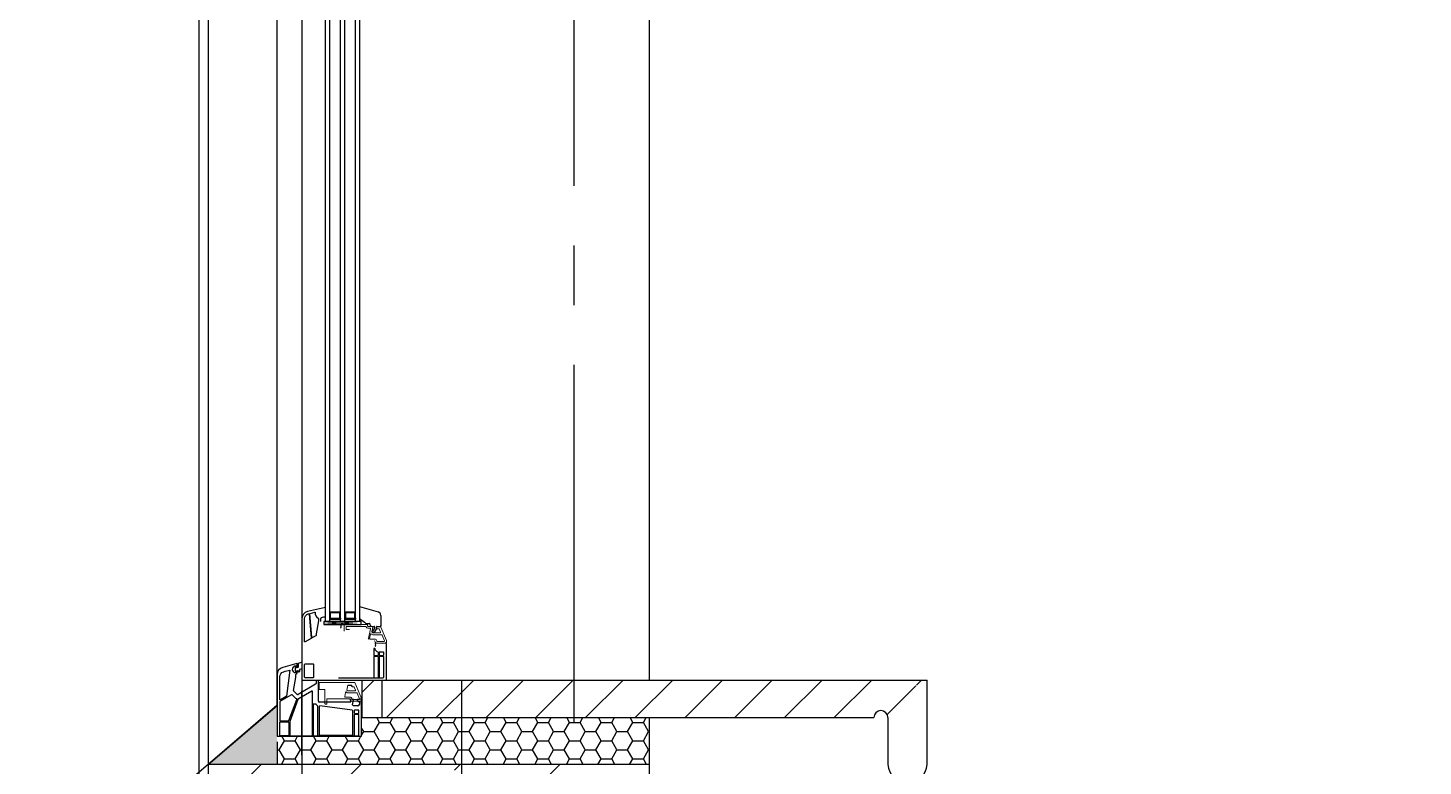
# Model space of a CAD drawing. Header units: millimetres. Extents: x -10163 to 1081624, y -5450 to 417560.
# Drawn here: x 480890 to 488327, y 69732 to 73665 of the extents above; entities that cross this region are included whole.
import ezdxf

# ---------------------------------------------------------------- set-up
doc = ezdxf.new("R2010")
doc.units = ezdxf.units.MM
doc.linetypes.add('CENTER2', pattern=[28.575, 19.05, -3.175, 3.175, -3.175])
for name, color, linetype in [('0разрез', 7, 'Continuous'), ('0шибки', 220, 'Continuous'), ('G_S1', 3, 'Continuous'), ('GASKET', 5, 'Continuous'), ('PVC', 7, 'Continuous'), ('ОКНА_Р_СТ', 90, 'Continuous'), ('оси', 1, 'CENTER2'), ('ПРОЁМЫ', 134, 'Continuous')]:
    doc.layers.add(name, color=color, linetype=linetype)
doc.layers.add('разрез по стене', color=150, linetype='Continuous', lineweight=25)
pattern_1 = [(45, (353424.6, 38081.25), (-530.33, 530.33), []), (45, (353954.1, 38081.25), (-530.33, 530.33), [360, -150])]

msp = doc.modelspace()

# ---------------------------------------------------------------- hatches: boundary and pattern name
at = {"layer": '0разрез'}
h = msp.add_hatch(dxfattribs=at)
h.set_pattern_fill('AR-SAND', color=256, scale=2.5, angle=45)
h.set_pattern_definition([(82.5, (-2221983.78, -212644.605), (-89.345337, 83.6883723), [0, -96.52, 0, -107.95, 0, -103.1875]), (52.5, (-2221983.78, -212644.6), (-47.252732, 206.183213), [0, -52.07, 0, -86.995, 0, -33.3375]), (12.5, (-2222039.01, -212699.83), (139.5749565, 140.083078), [0, -31.75, 0, -114.3, 0, -149.225]), (2.5, (-2222039.01, -212699.83), (95.570277, 174.387695), [0, -15.875, 0, -74.93, 0, -85.725])])
h.paths.add_polyline_path([(482217.899, 70055.542), (481850.637, 69741.175), (482217.899, 69741.175), (482217.899, 69861.175)])
h.paths.add_polyline_path([(482217.899, 85012.073), (482217.899, 85206.071), (481851.068, 84892.073), (482217.899, 84892.073)])
at = {"layer": 'ОКНА_Р_СТ'}
h = msp.add_hatch(dxfattribs=at)
h.set_pattern_fill('ANSI31', color=0, scale=1500, style=0)
h.set_pattern_definition([(45, (416658.05, 117602.31), (-132.58252, 132.58252), [])])
edge = h.paths.add_edge_path()
edge.add_arc((485436.54, 69990.112), 37.5, 0, 180, ccw=False)
edge.add_line((485474.04, 69990.112), (485682.592, 69990.112))
edge.add_arc((485695.955, 70090.112), 100.889, 97.6113455, 262.3886545, ccw=False)
edge.add_line((485682.592, 70190.112), (482672.129, 70190.112))
edge.add_line((482672.129, 70190.112), (482672.129, 69990.112))
edge.add_line((482672.129, 69990.112), (485399.04, 69990.112))
h = msp.add_hatch(dxfattribs=at)
h.set_pattern_fill('HONEY', color=0, scale=450, style=0)
h.set_pattern_definition([(0, (416614.085, 117412.243), (84.375, 48.71393), [56.25, -112.5]), (120, (416614.085, 117412.243), (-84.375, 48.71393), [56.25, -112.5]), (60, (416614.085, 117412.243), (2e-07, 97.427858), [-112.5, 56.25])])
h.paths.add_polyline_path([(482668.33, 69891.175), (482218.33, 69891.175), (482217.899, 69741.175), (484200.637, 69741.175), (484200.637, 69990.112), (483560.584, 69990.112), (482672.129, 69990.112)])
at = {"layer": 'разрез по стене', "transparency": 33554687}
h = msp.add_hatch(dxfattribs=at)
h.set_pattern_fill('JIS_STN_2.5', color=9, scale=300)
h.set_pattern_definition(pattern_1)
h.paths.add_polyline_path([(481850.637, 93023.792), (482350.637, 93023.792), (482350.637, 95181.397), (481850.637, 95181.397)])
h.paths.add_polyline_path([(481850.637, 95761.315), (482350.637, 95761.315), (482350.637, 101160.498), (481850.637, 101160.498)])
h.paths.add_polyline_path([(482350.637, 92973.792), (481850.637, 92973.792), (481850.637, 90048.792), (482350.637, 90048.792)])
h.paths.add_polyline_path([(482350.637, 84892.073), (481850.637, 84892.073), (481850.637, 80942.073), (481850.637, 80442.073), (482350.637, 80442.073)])
h.paths.add_polyline_path([(482350.637, 80392.073), (481850.637, 80392.073), (481850.637, 77467.073), (482350.637, 77467.073)])
h.paths.add_polyline_path([(482350.637, 69741.175), (481850.637, 69741.175), (481850.637, 65291.175), (482350.637, 65291.175)])
h = msp.add_hatch(dxfattribs=at)
h.set_pattern_fill('JIS_STN_2.5', color=9, scale=300)
h.set_pattern_definition(pattern_1)
h.paths.add_polyline_path([(483800.637, 69741.175), (483200.637, 69741.175), (483200.637, 65591.175), (483800.637, 65591.175)])
h.paths.add_polyline_path([(484200.637, 69741.175), (483800.637, 69741.175), (483800.637, 65591.175), (484200.637, 65591.175)])
h.paths.add_polyline_path([(483200.637, 69741.175), (482350.637, 69741.175), (482350.637, 69424.119), (483200.637, 69424.119)])
h.paths.add_polyline_path([(482998.113, 65591.175), (483200.637, 65591.175), (483200.637, 65813.347), (482350.637, 65813.347), (482350.637, 65291.175), (482655.58, 65291.175)])
h.paths.add_polyline_path([(483800.637, 79642.073), (483718.467, 79642.073), (483561.095, 80692.073), (483200.637, 80692.073), (483200.637, 77467.073), (483800.637, 77467.073)])
h.paths.add_polyline_path([(484200.637, 79642.073), (483800.637, 79642.073), (483800.637, 77467.073), (484200.637, 77467.073)])
edge = h.paths.add_edge_path(flags=16)
edge.add_arc((484065.939, 77583.563), 6.25, 0, 360)
h.paths.add_polyline_path([(483200.637, 77727.137), (482350.637, 77727.137), (482350.637, 77467.073), (482700.637, 77467.073), (483200.637, 77467.073)])
h.paths.add_polyline_path([(483200.637, 80692.073), (483034.44, 80692.073), (482691.908, 80392.073), (482350.637, 80392.073), (482350.637, 80136.592), (483200.637, 80136.592)])
h.paths.add_polyline_path([(483200.637, 80964.245), (482350.637, 80964.245), (482350.637, 80442.073), (482655.58, 80442.073), (482998.113, 80742.073), (483200.637, 80742.073)])
h.paths.add_polyline_path([(483800.637, 84892.073), (483200.637, 84892.073), (483200.637, 80742.073), (483800.637, 80742.073)])
h.paths.add_polyline_path([(484200.637, 84892.073), (483800.637, 84892.073), (483800.637, 80742.073), (484200.637, 80742.073)])
h.paths.add_polyline_path([(483200.637, 84892.073), (482350.637, 84892.073), (482350.637, 84601.445), (483200.637, 84601.445)])
edge = h.paths.add_edge_path()
edge.add_line((484200.637, 92223.792), (483800.637, 92223.792))
edge.add_line((483800.637, 92223.792), (483806.552, 90166.474))
edge.add_arc((483812.802, 90166.474), 6.25, 0, 180, ccw=False)
edge.add_arc((483812.802, 90166.474), 6.25, -180, 0, ccw=False)
edge.add_line((483806.552, 90166.474), (483806.534, 90048.792))
edge.add_line((483806.534, 90048.792), (484200.637, 90048.792))
edge.add_line((484200.637, 90048.792), (484200.637, 92223.792))
edge = h.paths.add_edge_path(flags=16)
edge.add_arc((484065.939, 90165.281), 6.25, 0, 360)
h.paths.add_polyline_path([(483800.637, 92223.792), (483718.467, 92223.792), (483561.095, 93273.792), (483200.637, 93273.792), (483200.637, 90048.792), (483800.637, 90048.792)])
h.paths.add_polyline_path([(483200.637, 90308.856), (482350.637, 90308.856), (482350.637, 90048.792), (483200.637, 90048.792)])
h.paths.add_polyline_path([(483200.637, 93273.792), (483034.44, 93273.792), (482691.908, 92973.792), (482350.637, 92973.792), (482350.637, 92718.311), (483200.637, 92718.311)])
h.paths.add_polyline_path([(483200.637, 93545.964), (482350.637, 93545.964), (482350.637, 93023.792), (482655.58, 93023.792), (482998.113, 93323.792), (483200.637, 93323.792)])
h.paths.add_polyline_path([(483800.637, 95181.397), (483200.637, 95181.397), (483200.637, 93323.792), (483800.637, 93323.792)])
h.paths.add_polyline_path([(484200.637, 95181.397), (483800.637, 95181.397), (483800.637, 93323.792), (484200.637, 93323.792)])
h.paths.add_polyline_path([(484200.637, 100360.498), (483800.637, 100360.498), (483800.637, 95761.315), (484200.637, 95761.315)])
h.paths.add_polyline_path([(483800.637, 100360.498), (483718.467, 100360.498), (483591.071, 101160.498), (483200.637, 101160.498), (483200.637, 95761.315), (483800.637, 95761.315)])

# ---------------------------------------------------------------- linework, layer by layer
at = {"color": 1, "linetype": 'Continuous', "lineweight": 25}
for p, q in [((482466.793, 70501.533), (482666.845, 70486.592)), ((482666.845, 70501.533), (482466.793, 70486.592))]:
    msp.add_line(p, q, dxfattribs=at)
at = {"color": 5}
for p, q in [((482501.98, 70547.935), (482496.98, 70547.935)), ((482501.98, 70545.435), (482496.98, 70545.435)), ((482501.98, 70540.435), (482496.98, 70540.435)), ((482501.98, 70535.435), (482496.98, 70535.435)), ((482501.98, 70530.435), (482496.98, 70530.435)), ((482501.98, 70525.435), (482496.98, 70525.435)), ((482501.98, 70520.435), (482496.98, 70520.435)), ((482501.98, 70547.935), (482501.98, 70552.935)), ((482501.98, 70520.435), (482501.98, 70515.435)), ((482506.98, 70547.935), (482506.98, 70552.935)), ((482506.98, 70520.435), (482506.98, 70515.435)), ((482511.98, 70547.935), (482511.98, 70552.935)), ((482511.98, 70520.435), (482511.98, 70515.435)), ((482516.98, 70547.935), (482516.98, 70552.935)), ((482516.98, 70520.435), (482516.98, 70515.435)), ((482521.98, 70547.935), (482521.98, 70552.935)), ((482521.98, 70520.435), (482521.98, 70515.435)), ((482526.98, 70547.935), (482526.98, 70552.935)), ((482526.98, 70520.435), (482526.98, 70515.435)), ((482531.98, 70547.935), (482531.98, 70552.935)), ((482531.98, 70520.435), (482531.98, 70515.435)), ((482536.98, 70547.935), (482536.98, 70552.935)), ((482536.98, 70520.435), (482536.98, 70515.435)), ((482541.98, 70547.935), (482541.98, 70552.935)), ((482541.98, 70520.435), (482541.98, 70515.435)), ((482546.98, 70547.935), (482546.98, 70552.935)), ((482546.98, 70520.435), (482546.98, 70515.435)), ((482551.98, 70547.935), (482551.98, 70552.935)), ((482551.98, 70547.935), (482551.98, 70552.935)), ((482551.98, 70547.935), (482556.98, 70547.935)), ((482556.98, 70545.435), (482551.98, 70545.435)), ((482556.98, 70540.435), (482551.98, 70540.435)), ((482556.98, 70535.435), (482551.98, 70535.435)), ((482556.98, 70530.435), (482551.98, 70530.435)), ((482556.98, 70525.435), (482551.98, 70525.435)), ((482551.98, 70520.435), (482551.98, 70515.435)), ((482551.98, 70520.435), (482551.98, 70515.435)), ((482551.98, 70520.435), (482556.98, 70520.435)), ((482556.98, 70547.935), (482556.98, 70552.935)), ((482556.98, 70520.435), (482556.98, 70515.435)), ((482581.98, 70547.935), (482576.98, 70547.935)), ((482581.98, 70545.435), (482576.98, 70545.435)), ((482581.98, 70540.435), (482576.98, 70540.435)), ((482581.98, 70535.435), (482576.98, 70535.435)), ((482581.98, 70530.435), (482576.98, 70530.435)), ((482581.98, 70525.435), (482576.98, 70525.435)), ((482581.98, 70520.435), (482576.98, 70520.435)), ((482581.98, 70547.935), (482581.98, 70552.935)), ((482581.98, 70520.435), (482581.98, 70515.435)), ((482586.98, 70547.935), (482586.98, 70552.935)), ((482586.98, 70520.435), (482586.98, 70515.435)), ((482591.98, 70547.935), (482591.98, 70552.935)), ((482591.98, 70520.435), (482591.98, 70515.435)), ((482596.98, 70547.935), (482596.98, 70552.935)), ((482596.98, 70520.435), (482596.98, 70515.435)), ((482601.98, 70547.935), (482601.98, 70552.935)), ((482601.98, 70520.435), (482601.98, 70515.435)), ((482606.98, 70547.935), (482606.98, 70552.935)), ((482606.98, 70520.435), (482606.98, 70515.435)), ((482611.98, 70547.935), (482611.98, 70552.935)), ((482611.98, 70520.435), (482611.98, 70515.435)), ((482616.98, 70547.935), (482616.98, 70552.935)), ((482616.98, 70520.435), (482616.98, 70515.435)), ((482621.98, 70547.935), (482621.98, 70552.935)), ((482621.98, 70520.435), (482621.98, 70515.435)), ((482626.98, 70547.935), (482626.98, 70552.935)), ((482626.98, 70520.435), (482626.98, 70515.435)), ((482631.98, 70547.935), (482631.98, 70552.935)), ((482631.98, 70547.935), (482631.98, 70552.935)), ((482631.98, 70547.935), (482636.98, 70547.935)), ((482636.98, 70545.435), (482631.98, 70545.435)), ((482636.98, 70540.435), (482631.98, 70540.435)), ((482636.98, 70535.435), (482631.98, 70535.435)), ((482636.98, 70530.435), (482631.98, 70530.435)), ((482636.98, 70525.435), (482631.98, 70525.435)), ((482631.98, 70520.435), (482631.98, 70515.435)), ((482631.98, 70520.435), (482631.98, 70515.435)), ((482631.98, 70520.435), (482636.98, 70520.435)), ((482636.98, 70547.935), (482636.98, 70552.935)), ((482636.98, 70520.435), (482636.98, 70515.435))]:
    msp.add_line(p, q, dxfattribs=at)
at = {"color": 1, "linetype": 'Continuous', "lineweight": 25}
msp.add_lwpolyline([(482476.842, 70501.533), (482466.793, 70501.533), (482466.793, 70486.592), (482666.845, 70486.592), (482666.845, 70501.533)], close=True, dxfattribs=at)
at = {"color": 5}
for points in [[(482556.98, 70515.435), (482556.98, 70552.935), (482496.98, 70552.935), (482496.98, 70515.435)], [(482551.98, 70520.435), (482551.98, 70547.935), (482501.98, 70547.935), (482501.98, 70520.435)], [(482636.98, 70515.435), (482636.98, 70552.935), (482576.98, 70552.935), (482576.98, 70515.435)], [(482631.98, 70520.435), (482631.98, 70547.935), (482581.98, 70547.935), (482581.98, 70520.435)]]:
    msp.add_lwpolyline(points, close=True, dxfattribs=at)
msp.add_lwpolyline([(482406.274, 70130.364, 0.57735027), (482404.024, 70131.663), (482329.265, 70088.501, 0.17632698), (482328.606, 70087.715), (482285.865, 69970.284, 0.08748866), (482285.774, 69969.771), (482285.774, 69895.036, 0.41421356), (482287.274, 69893.536), (482404.774, 69893.536, 0.41421356), (482406.274, 69895.036)], format="xyb", close=True)
at = {"layer": '0шибки'}
msp.add_circle((485255.198, 76837.485), 9018.966, dxfattribs=at)
at = {"layer": 'G_S1'}
for points in [[(482496.98, 75105.873), (482496.98, 70501.533), (482476.98, 70501.533), (482476.98, 75105.873)], [(482576.98, 75105.873), (482576.98, 70501.533), (482556.98, 70501.533), (482556.98, 75105.873)], [(482656.979, 75105.873), (482656.98, 70501.538), (482636.98, 70501.538), (482636.979, 75105.873)]]:
    msp.add_lwpolyline(points, dxfattribs=at)
at = {"layer": 'GASKET', "color": 5, "linetype": 'Continuous'}
msp.add_lwpolyline([(482337.456, 70236.225, -0.41421356), (482333.956, 70232.725), (482333.456, 70232.725, -0.41421356), (482331.956, 70234.225), (482331.956, 70238.457), (482330.456, 70239.323, 0.57735027), (482325.956, 70236.725), (482325.956, 70234.475, -0.41421356), (482323.456, 70231.975), (482321.956, 70231.975, -0.02002407), (482320.556, 70232.031, -0.39094688), (482315.956, 70237.015), (482315.956, 70261.935, -0.39094688), (482320.556, 70266.919), (482321.956, 70266.975), (482323.456, 70266.975, -0.41421356), (482325.956, 70264.475), (482325.956, 70262.225, 0.57735027), (482330.456, 70259.627), (482331.956, 70260.493), (482331.956, 70280.727), (482348.875, 70285.799, -0.50233418), (482350.806, 70284.362), (482350.806, 70250.553), (482338.619, 70246.9, 0.34941809), (482337.456, 70245.438)], format="xyb", close=True, dxfattribs=at)
at = {"layer": 'PVC'}
for p, q in [((482476.98, 70576.561), (482380.453, 70556.207)), ((482656.98, 70581.533), (482757.234, 70553.719)), ((482350.806, 70517.57), (482350.806, 70190.112)), ((482450.806, 70505.714), (482450.806, 70519.112)), ((482656.98, 70519.129), (482684.603, 70498.367)), ((482770.806, 70534.78), (482770.806, 70480.362)), ((482558.306, 70484.112), (482558.306, 70470.617)), ((482568.306, 70486.612), (482560.806, 70486.612)), ((482695.396, 70491.612), (482710.806, 70491.612)), ((482713.306, 70489.112), (482713.306, 70487.112)), ((482723.806, 70476.612), (482735.364, 70476.612)), ((482729.056, 70456.612), (482731.369, 70456.612)), ((482729.056, 70446.612), (482737.143, 70446.612)), ((482733.534, 70457.862), (482738.621, 70466.672)), ((482738.918, 70468.356), (482737.826, 70474.546)), ((482739.308, 70447.862), (482749.556, 70465.612)), ((482749.556, 70465.612), (482748.133, 70473.678)), ((482750.596, 70476.612), (482767.056, 70476.612)), ((482770.806, 70480.362), (482767.056, 70476.612)), ((482740.857, 70384.724), (482743.527, 70374.759)), ((482780.64, 70385.688), (482742.405, 70386.609)), ((482794.556, 70386.612), (482780.64, 70385.688)), ((482797.056, 70386.612), (482794.556, 70386.612)), ((482800.806, 70382.862), (482797.056, 70386.612)), ((482800.806, 70190.112), (482800.806, 70382.862)), ((482305.906, 70135.642), (482318.102, 70204.81)), ((482315.83, 70265.063), (482317.33, 70265.063)), ((482317.33, 70230.063), (482315.83, 70230.063)), ((482318.33, 70207.415), (482318.33, 70220.813)), ((482319.83, 70262.563), (482319.83, 70260.313)), ((482319.83, 70234.813), (482319.83, 70232.563)), ((482324.33, 70257.715), (482325.83, 70258.581)), ((482325.83, 70236.545), (482324.33, 70237.411)), ((482325.83, 70258.581), (482325.83, 70276.813)), ((482325.83, 70228.313), (482325.83, 70236.545)), ((482323.755, 70114.778), (482307.306, 70131.227)), ((482423.33, 70167.988), (482329.79, 70113.983)), ((482350.806, 70190.112), (482408.117, 70190.112)), ((482408.117, 70190.112), (482742.145, 70190.112)), ((482425.83, 70185.813), (482425.83, 70172.318)), ((482435.83, 70188.313), (482428.33, 70188.313)), ((482438.33, 70078.313), (482438.33, 70185.813)), ((482617.08, 70156.422), (482615.657, 70164.488)), ((482742.145, 70190.112), (482800.806, 70190.112)), ((482608.636, 70073.313), (482443.33, 70073.313)), ((482608.381, 70086.425), (482611.051, 70076.46)), ((482623.495, 70087.409), (482609.929, 70088.31)), ((482620.469, 70058.313), (482625.779, 70084.416)), ((482625.469, 70053.313), (482620.469, 70058.313)), ((482645.868, 70084.46), (482646.852, 70078.879)), ((482662.08, 70088.313), (482648.164, 70087.389)), ((482649.314, 70076.813), (482654.33, 70076.813)), ((482656.83, 70074.313), (482656.83, 70060.813)), ((482664.58, 70088.313), (482662.08, 70088.313)), ((482649.33, 70053.313), (482625.469, 70053.313)), ((482232.669, 69891.813), (482275.641, 69891.813)), ((482511.019, 69891.813), (482553.99, 69891.813)), ((482609.669, 69891.813), (482653.99, 69891.813))]:
    msp.add_line(p, q, dxfattribs=at)
at = {"layer": 'PVC', "linetype": 'Continuous', "lineweight": 0}
for p, q in [((482575.806, 70484.092), (482575.806, 70451.612)), ((482649.306, 70486.592), (482578.306, 70486.592)), ((482585.806, 70474.092), (482585.806, 70461.612)), ((482645.538, 70476.592), (482588.306, 70476.592)), ((482588.306, 70459.112), (482603.306, 70459.112)), ((482650.806, 70485.092), (482649.306, 70486.592)), ((482652.306, 70486.592), (482650.806, 70485.092)), ((482698.306, 70486.592), (482652.306, 70486.592)), ((482689.21, 70476.592), (482656.073, 70476.592)), ((482700.806, 70479.092), (482700.806, 70484.092)), ((482709.977, 70466.748), (482702.477, 70466.748)), ((482712.66, 70476.592), (482703.306, 70476.592)), ((482705.518, 70411.114), (482716.175, 70463.495)), ((482713.891, 70466.488), (482709.977, 70466.748)), ((482715.811, 70434.118), (482711.333, 70412.111)), ((482725.971, 70475.708), (482712.66, 70476.592)), ((482720.872, 70434.543), (482720.028, 70435.387)), ((482722.945, 70446.612), (482728.256, 70472.715)), ((482727.945, 70441.612), (482722.945, 70446.612)), ((482775.663, 70431.614), (482727.943, 70431.614)), ((482766.636, 70441.612), (482727.945, 70441.612)), ((482748.344, 70472.759), (482749.504, 70466.178)), ((482764.556, 70476.612), (482750.64, 70475.688)), ((482751.966, 70464.112), (482759.267, 70464.112)), ((482761.571, 70462.583), (482768.94, 70445.083)), ((482767.056, 70476.612), (482764.556, 70476.612)), ((482770.806, 70472.862), (482767.056, 70476.612)), ((482800.806, 70401.612), (482770.806, 70472.862)), ((482790.6, 70400.083), (482777.967, 70430.085)), ((482713.783, 70409.112), (482737.516, 70409.112)), ((482752.306, 70396.612), (482788.296, 70396.612)), ((482752.306, 70386.612), (482780.596, 70386.612)), ((482780.596, 70386.612), (482797.056, 70386.612)), ((482797.056, 70386.612), (482800.806, 70390.362)), ((482800.806, 70390.362), (482800.806, 70401.612)), ((482443.329, 70174.902), (482443.329, 70142.422)), ((482632.549, 70177.402), (482445.829, 70177.402)), ((482445.829, 70139.922), (482470.83, 70139.922)), ((482473.33, 70137.422), (482473.33, 70064.922)), ((482590.469, 70137.422), (482595.779, 70163.525)), ((482595.469, 70132.422), (482590.469, 70137.422)), ((482634.159, 70132.422), (482595.469, 70132.422)), ((482615.868, 70163.569), (482617.028, 70156.988)), ((482619.49, 70154.922), (482626.791, 70154.922)), ((482629.095, 70153.392), (482636.463, 70135.892)), ((482668.33, 70092.422), (482632.549, 70177.402)), ((482475.83, 70062.422), (482480.83, 70062.422)), ((482483.33, 70064.922), (482483.33, 70087.422)), ((482485.83, 70089.922), (482605.039, 70089.922)), ((482583.334, 70124.927), (482578.857, 70102.92)), ((482581.307, 70099.922), (482605.039, 70099.922)), ((482588.396, 70125.353), (482587.552, 70126.197)), ((482643.187, 70122.424), (482595.467, 70122.424)), ((482619.83, 70087.422), (482655.819, 70087.422)), ((482619.83, 70077.422), (482648.119, 70077.422)), ((482658.123, 70090.892), (482645.491, 70120.894)), ((482648.119, 70077.422), (482664.58, 70077.422))]:
    msp.add_line(p, q, dxfattribs=at)
at = {"layer": 'PVC'}
for points in [[(482364.806, 70395.942), (482364.806, 70517.57, -0.33945426), (482384.076, 70542.684), (482386.407, 70543.308, -0.46630766), (482389.545, 70541.111), (482400.667, 70413.984, -0.29147342), (482399.426, 70411.601), (482368.556, 70393.777, -0.57735027)], [(482403.808, 70418.237), (482392.901, 70542.909, -0.36397023), (482394.744, 70545.542), (482419.32, 70552.127, -0.54611923), (482421.188, 70550.429, 0.33913747), (482436.847, 70520.863, -0.29325275), (482438.306, 70518.591), (482438.306, 70505.495), (482426.072, 70436.112, 0.100742), (482426.255, 70429.133, -0.32980246), (482425.069, 70426.405), (482407.549, 70416.29, -0.54861879)], [(482733.306, 70324.612, 0.41421356), (482735.806, 70322.112), (482755.806, 70322.112, 0.41421356), (482758.306, 70324.612), (482758.306, 70336.766, 0.37289568), (482756.162, 70339.24, -0.16196946), (482749.106, 70342.774), (482744.106, 70347.774, -0.19891237), (482740.445, 70356.612, 0.41421356), (482737.945, 70359.112), (482735.806, 70359.112, 0.41421356), (482733.306, 70356.612)], [(482733.306, 70205.112, 0.41421356), (482735.806, 70202.612), (482755.806, 70202.612, 0.41421356), (482758.306, 70205.112), (482758.306, 70314.112, 0.41421356), (482755.806, 70316.612), (482735.806, 70316.612, 0.41421356), (482733.306, 70314.112)], [(482761.806, 70324.612, 0.41421356), (482764.306, 70322.112), (482784.306, 70322.112, 0.41421356), (482786.806, 70324.612), (482786.806, 70336.612, 0.41421356), (482784.306, 70339.112), (482764.306, 70339.112, 0.41421356), (482761.806, 70336.612)], [(482232.33, 70086.752), (482232.33, 70208.379, -0.33945426), (482251.6, 70233.493), (482253.931, 70234.118, -0.06659111), (482286.844, 70242.937), (482268.191, 70104.793, -0.29147342), (482266.95, 70102.41), (482236.08, 70084.587, -0.57735027)], [(482367.306, 70276.362), (482410.306, 70276.362, -0.41421356), (482412.806, 70273.862), (482412.806, 70205.112, -0.41421356), (482410.306, 70202.612), (482367.306, 70202.612, -0.41421356), (482364.806, 70205.112), (482364.806, 70273.862, -0.41421356)], [(482285.83, 69969.922), (482285.83, 69895.922, 0.41421356), (482288.33, 69893.422), (482403.83, 69893.422, 0.41421356), (482406.33, 69895.922), (482406.33, 70128.518, 0.57735027), (482402.58, 70130.683), (482336.04, 70092.267, -0.0791628), (482330.898, 70090.298, 0.25910653), (482329.064, 70088.706)], [(482232.33, 69975.172, 0.41421356), (482234.83, 69972.672), (482279.227, 69972.672, 0.31529879), (482281.576, 69974.317), (482322.863, 70087.75, 0.41519918), (482321.36, 70090.957, -0.11036896), (482314.916, 70095.048), (482298.074, 70111.889, 0.33945426), (482295.057, 70112.287), (482233.58, 70076.793, 0.26794919), (482232.33, 70074.628)], [(482629.33, 70015.422, 0.41421356), (482631.83, 70012.922), (482651.83, 70012.922, 0.41421356), (482654.33, 70015.422), (482654.33, 70027.422, 0.41421356), (482651.83, 70029.922), (482631.83, 70029.922, 0.41421356), (482629.33, 70027.422)], [(482234.83, 69967.172), (482277.83, 69967.172, -0.41421356), (482280.33, 69964.672), (482280.33, 69895.922, -0.41421356), (482277.83, 69893.422), (482234.83, 69893.422, -0.41421356), (482232.33, 69895.922), (482232.33, 69964.672, -0.41421356)]]:
    msp.add_lwpolyline(points, format="xyb", close=True, dxfattribs=at)
for points in [[(482323.941, 70278.262), (482247.977, 70257.908, 0.33945426), (482218.33, 70219.271), (482218.33, 69891.813), (482668.33, 69891.813), (482668.33, 70084.563), (482664.58, 70088.313), (482668.33, 70092.063), (482668.33, 70103.313)], [(482544.806, 70202.612), (482784.306, 70202.612, 0.41421356), (482786.806, 70205.112), (482786.806, 70314.112, 0.41421356), (482784.306, 70316.612), (482764.306, 70316.612, 0.41421356), (482761.806, 70314.112), (482761.806, 70205.112, 0.41421356), (482764.306, 70202.612)], [(482432.33, 69893.422, 0.41421356), (482434.83, 69895.922), (482434.83, 70050.719, 0.25226365), (482433.705, 70052.807, -0.15216725), (482427.107, 70060.859, 0.30561468), (482424.789, 70062.422), (482412.33, 70062.422, 0.41421356), (482409.83, 70059.922), (482409.83, 69895.922, 0.41421356), (482412.33, 69893.422)], [(482412.33, 69893.422), (482651.83, 69893.422, 0.41421356), (482654.33, 69895.922), (482654.33, 70004.922, 0.41421356), (482651.83, 70007.422), (482631.83, 70007.422, 0.41421356), (482629.33, 70004.922), (482629.33, 69895.922, 0.41421356), (482631.83, 69893.422)]]:
    msp.add_lwpolyline(points, format="xyb", dxfattribs=at)
for centre, radius, start, end in [((482390.806, 70517.57), 40, 104.9999999, 179.9999999), ((482435.806, 70505.714), 15, 349.9999999, 359.9999999), ((482453.306, 70519.112), 2.5, 89.9999999, 179.9999999), ((482476.38, 70470.906), 55.709, 89.383336, 114.4682902), ((482750.806, 70534.78), 20, 0, 71.2519055), ((482553.306, 70470.617), 5, 299.9999999, 359.9999999), ((482560.806, 70484.112), 2.5, 89.9999999, 179.9999999), ((482568.306, 70484.112), 2.5, 359.9999999, 89.9999999), ((482695.396, 70503.612), 12, 205.9204711, 270), ((482710.806, 70489.112), 2.5, 0, 90), ((482723.806, 70487.112), 10.5, 180, 270), ((482729.056, 70451.612), 5, 90, 270), ((482731.369, 70459.112), 2.5, 270, 330), ((482735.364, 70474.112), 2.5, 10, 90), ((482737.143, 70449.112), 2.5, 270, 330), ((482736.456, 70467.922), 2.5, 330, 10), ((482750.596, 70474.112), 2.5, 90, 190), ((482742.306, 70385.112), 1.5, 86.1999999, 194.9999999), ((482741.112, 70374.112), 2.5, 269.9999999, 14.9999999), ((482324.33, 70276.813), 1.5, 359.9999999, 104.9999999), ((482315.83, 70247.563), 17.5, 89.9999999, 269.9999999), ((482317.33, 70262.563), 2.5, 359.9999999, 89.9999999), ((482317.33, 70232.563), 2.5, 269.9999999, 359.9999999), ((482303.33, 70207.415), 15, 349.9999999, 359.9999999), ((482320.83, 70220.813), 2.5, 89.9999999, 179.9999999), ((482322.83, 70260.313), 3, 179.9999999, 299.9999999), ((482322.83, 70234.813), 3, 59.9999999, 179.9999999), ((482320.83, 70228.313), 5, 269.9999999, 359.9999999), ((482310.83, 70134.774), 5, 169.9999999, 225.1930933), ((482420.83, 70172.318), 5, 299.9999999, 359.9999999), ((482428.33, 70185.813), 2.5, 89.9999999, 179.9999999), ((482435.83, 70185.813), 2.5, 359.9999999, 89.9999999), ((482327.29, 70118.313), 5, 224.9999999, 299.9999999), ((482443.33, 70078.313), 5, 179.9999999, 269.9999999), ((482609.83, 70086.813), 1.5, 86.1999999, 194.9999999), ((482608.636, 70075.813), 2.5, 269.9999999, 14.9999999), ((482623.33, 70084.914), 2.5, 348.4999999, 86.1999999), ((482648.33, 70084.895), 2.5, 93.7999999, 189.9999999), ((482649.314, 70079.313), 2.5, 189.9999999, 269.9999999), ((482649.33, 70060.813), 7.5, 269.9999999, 359.9999999), ((482654.33, 70074.313), 2.5, 359.9999999, 89.9999999)]:
    msp.add_arc(centre, radius, start, end, dxfattribs=at)
at = {"layer": 'PVC', "linetype": 'Continuous', "lineweight": 0}
for centre, radius, start, end in [((482578.306, 70484.092), 2.5, 89.9999999, 179.9999999), ((482588.306, 70474.092), 2.5, 89.9999999, 179.9999999), ((482588.306, 70461.612), 2.5, 179.9999999, 269.9999999), ((482650.806, 70485.092), 10, 238.2116693, 301.7883305), ((482689.21, 70474.092), 2.5, 19.9932706, 89.9999999), ((482703.306, 70479.221), 12.5, 199.9932706, 266.1999999), ((482698.306, 70484.092), 2.5, 359.9999999, 89.9999999), ((482703.306, 70479.092), 2.5, 179.9999999, 269.9999999), ((482713.725, 70463.994), 2.5, 348.4999999, 86.1999999), ((482718.26, 70433.619), 2.5, 44.9999999, 168.4999999), ((482727.943, 70441.614), 10, 224.9999999, 269.9999999), ((482725.806, 70473.213), 2.5, 348.4999999, 86.1999999), ((482750.806, 70473.194), 2.5, 93.7999999, 189.9999999), ((482751.966, 70466.612), 2.5, 189.9999999, 269.9999999), ((482759.267, 70461.612), 2.5, 22.8336541, 89.9999999), ((482766.636, 70444.112), 2.5, 269.9999999, 22.8336541), ((482775.663, 70429.114), 2.5, 22.8336541, 89.9999999), ((482703.068, 70411.612), 2.5, 269.9999999, 348.4999999), ((482713.783, 70411.612), 2.5, 168.4999999, 269.9999999), ((482737.516, 70396.612), 12.5, 9.5940681, 89.9999999), ((482737.516, 70396.612), 2.5, 9.5940681, 89.9999999), ((482752.306, 70399.112), 12.5, 189.5940681, 269.9999999), ((482752.306, 70399.112), 2.5, 189.5940681, 269.9999999), ((482788.296, 70399.112), 2.5, 269.9999999, 22.8336541), ((482445.829, 70174.902), 2.5, 89.9999999, 179.9999999), ((482445.829, 70142.422), 2.5, 179.9999999, 269.9999999), ((482470.83, 70137.422), 2.5, 359.9999999, 89.9999999), ((482619.49, 70157.422), 2.5, 189.9999999, 269.9999999), ((482626.791, 70152.422), 2.5, 22.8336541, 89.9999999), ((482634.159, 70134.922), 2.5, 269.9999999, 22.8336541), ((482475.83, 70064.922), 2.5, 179.9999999, 269.9999999), ((482480.83, 70064.922), 2.5, 269.9999999, 359.9999999), ((482485.83, 70087.422), 2.5, 89.9999999, 179.9999999), ((482581.307, 70102.422), 2.5, 168.4999999, 269.9999999), ((482585.784, 70124.429), 2.5, 44.9999999, 168.4999999), ((482595.467, 70132.424), 10, 224.9999999, 269.9999999), ((482605.039, 70087.422), 12.5, 9.5940681, 89.9999999), ((482605.039, 70087.422), 2.5, 9.5940681, 89.9999999), ((482619.83, 70089.922), 12.5, 189.5940681, 269.9999999), ((482619.83, 70089.922), 2.5, 189.5940681, 269.9999999), ((482643.187, 70119.924), 2.5, 22.8336541, 89.9999999), ((482655.819, 70089.922), 2.5, 269.9999999, 22.8336541), ((482445.847, 70050.3), 2.5, 89.9999999, 179.9999999), ((482616.192, 70025.333), 5.534, 12.5446329, 56.8679304)]:
    msp.add_arc(centre, radius, start, end, dxfattribs=at)
at = {"layer": 'ОКНА_Р_СТ', "color": 0}
for p, q in [((482350.637, 70190.608), (482778.162, 70190.608)), ((482350.637, 69790.608), (482350.637, 70131.738)), ((482672.129, 69990.112), (482672.129, 70190.112)), ((482672.129, 70190.112), (484732.592, 70190.112)), ((482778.162, 69990.608), (482778.162, 70190.608)), ((483200.637, 70190.112), (483200.637, 70181.738)), ((483622.129, 70190.112), (485682.592, 70190.112)), ((483622.129, 70190.112), (485682.592, 70190.112)), ((482672.129, 69990.112), (484449.04, 69990.112)), ((483622.129, 69990.112), (485399.04, 69990.112)), ((483622.129, 69990.112), (485399.04, 69990.112))]:
    msp.add_line(p, q, dxfattribs=at)
for centre, radius, start, end in [((485436.54, 69990.112), 37.5, 0, 180), ((485436.54, 69990.112), 37.5, 0, 180), ((485578.316, 69745.451), 104.364, 182.3482117, 357.6517883)]:
    msp.add_arc(centre, radius, start, end, dxfattribs=at)
at = {"layer": 'оси', "ltscale": 100, "transparency": 33554687}
msp.add_line((483800.637, 106160.498), (483800.637, 63888.339), dxfattribs=at)
at = {"layer": 'ПРОЁМЫ', "color": 0}
msp.add_line((484200.637, 69990.112), (484200.637, 69790.608), dxfattribs=at)
msp.add_line((484200.637, 69990.112), (484200.637, 69790.608), dxfattribs=at)
at = {"layer": 'разрез по стене'}
for p, q in [((481800.637, 80392.073), (481800.637, 65291.175)), ((481850.637, 80392.073), (481850.637, 65291.175)), ((482350.637, 80136.592), (482350.637, 65813.347)), ((484200.637, 79692.073), (484200.637, 70190.112)), ((482217.003, 77304.775), (482217.003, 70054.775)), ((482595.779, 70163.525), (482615.868, 70163.569)), ((483200.637, 70190.112), (483200.637, 65813.347)), ((485682.592, 69741.175), (485682.592, 70190.112)), ((482217.003, 70054.775), (481038.136, 69045.694)), ((481850.637, 69741.175), (482217.899, 70055.542)), ((482443.347, 70050.3), (482443.33, 69896.646)), ((482619.217, 70029.967), (482445.847, 70052.8)), ((482621.594, 69895.922), (482621.594, 70026.535)), ((484200.637, 69990.112), (484200.637, 65541.175)), ((485474.04, 69990.112), (485474.04, 69741.175)), ((482217.899, 69861.175), (482217.899, 69741.175)), ((482443.33, 69896.646), (482621.594, 69896.646)), ((484200.637, 69741.175), (481850.637, 69741.175))]:
    msp.add_line(p, q, dxfattribs=at)

doc.saveas('drawing.dxf')
